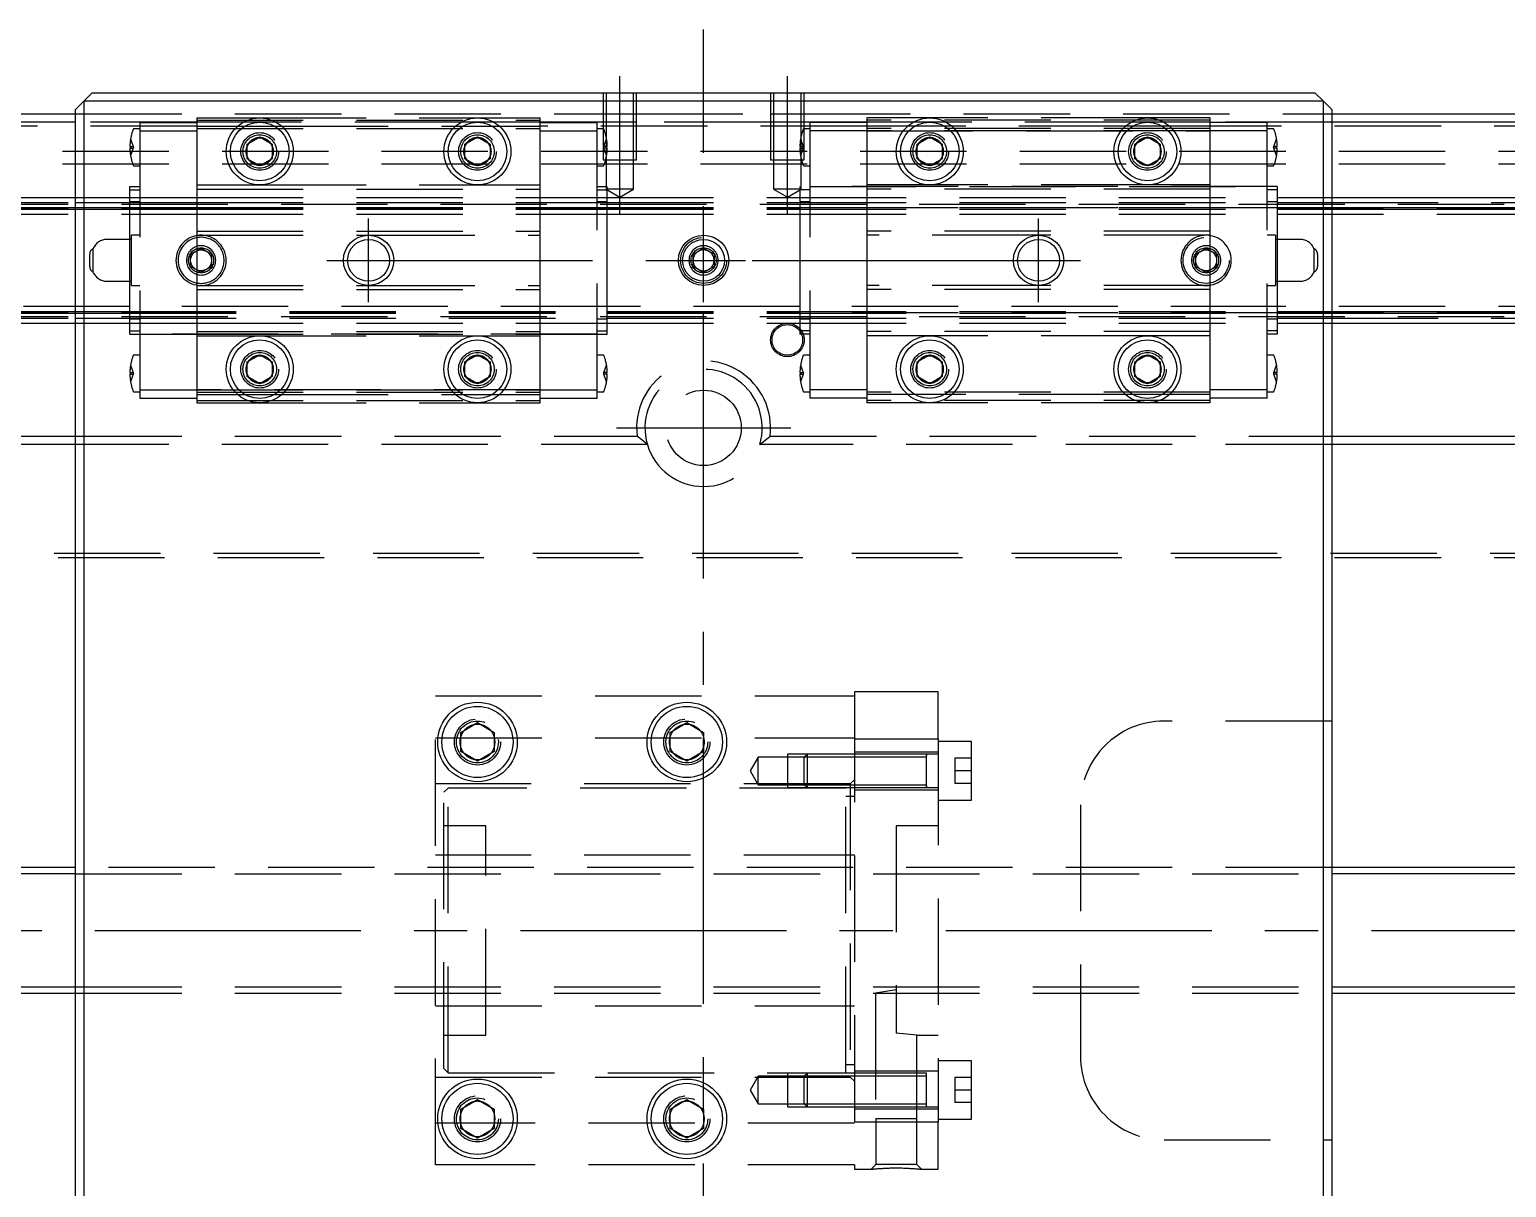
# Model space of a CAD drawing. Extents: x -16 to 810, y -339 to 108.
# Drawn here: x 179.5 to 355.9, y -30.7 to 107.6 of the extents above; entities that cross this region are included whole.
import ezdxf

# ---------------------------------------------------------------- set-up
doc = ezdxf.new("R2010")
doc.units = 0
doc.linetypes.add('CENTER', pattern=[50.8, 31.75, -6.35, 6.35, -6.35])
doc.linetypes.add('DASHED', pattern=[19.05, 12.7, -6.35])
doc.layers.get('0').update_dxf_attribs({"linetype": 'CONTINUOUS'})
doc.layers.add('CENTER', color=1, linetype='CENTER')

msp = doc.modelspace()

# ---------------------------------------------------------------- linework, layer by layer
at = {"color": 7, "linetype": 'CONTINUOUS'}
for p, q in [((186, 99), (185, 98)), ((187, 100), (186, 99)), ((334, 99), (186, 99)), ((186, 99), (186, -99)), ((187, 100), (333, 100)), ((334, 99), (333, 100)), ((335, 98), (334, 99)), ((334, -99), (334, 99)), ((2, 97.5), (185, 97.5)), ((185, -98), (185, 98)), ((335, 98), (335, -98)), ((335, 97.5), (518, 97.5)), ((185, 96.5), (1, 96.5)), ((519, 96.5), (335, 96.5)), ((205.5, 93.87), (207, 94.73)), ((205.5, 92.13), (205.5, 93.87)), ((207, 94.73), (208.5, 93.87)), ((208.5, 93.87), (208.5, 92.13)), ((231.5, 93.87), (233, 94.73)), ((231.5, 92.13), (231.5, 93.87)), ((233, 94.73), (234.5, 93.87)), ((234.5, 93.87), (234.5, 92.13)), ((285.5, 93.87), (287, 94.73)), ((285.5, 92.13), (285.5, 93.87)), ((287, 94.73), (288.5, 93.87)), ((288.5, 93.87), (288.5, 92.13)), ((311.5, 93.87), (313, 94.73)), ((311.5, 92.13), (311.5, 93.87)), ((313, 94.73), (314.5, 93.87)), ((314.5, 93.87), (314.5, 92.13)), ((207, 91.27), (205.5, 92.13)), ((208.5, 92.13), (207, 91.27)), ((233, 91.27), (231.5, 92.13)), ((234.5, 92.13), (233, 91.27)), ((287, 91.27), (285.5, 92.13)), ((288.5, 92.13), (287, 91.27)), ((313, 91.27), (311.5, 92.13)), ((314.5, 92.13), (313, 91.27)), ((0, 87.5), (185, 87.5)), ((335, 87.5), (520, 87.5)), ((0, 86.32), (185, 86.32)), ((0, 86.1), (185, 86.1)), ((335, 86.32), (520, 86.32)), ((335, 86.1), (520, 86.1)), ((0, 73.9), (185, 73.9)), ((0, 73.68), (185, 73.68)), ((0, 72.5), (185, 72.5)), ((335, 73.9), (520, 73.9)), ((335, 73.68), (520, 73.68)), ((335, 72.5), (520, 72.5)), ((205.5, 67.87), (207, 68.73)), ((205.5, 66.13), (205.5, 67.87)), ((207, 68.73), (208.5, 67.87)), ((208.5, 67.87), (208.5, 66.13)), ((231.5, 67.87), (233, 68.73)), ((231.5, 66.13), (231.5, 67.87)), ((233, 68.73), (234.5, 67.87)), ((234.5, 67.87), (234.5, 66.13)), ((285.5, 67.87), (287, 68.73)), ((285.5, 66.13), (285.5, 67.87)), ((287, 68.73), (288.5, 67.87)), ((288.5, 67.87), (288.5, 66.13)), ((311.5, 67.87), (313, 68.73)), ((311.5, 66.13), (311.5, 67.87)), ((313, 68.73), (314.5, 67.87)), ((314.5, 67.87), (314.5, 66.13)), ((207, 65.27), (205.5, 66.13)), ((208.5, 66.13), (207, 65.27)), ((233, 65.27), (231.5, 66.13)), ((234.5, 66.13), (233, 65.27)), ((287, 65.27), (285.5, 66.13)), ((288.5, 66.13), (287, 65.27)), ((313, 65.27), (311.5, 66.13)), ((314.5, 66.13), (313, 65.27)), ((147.94, 59), (185, 59)), ((335, 59), (372.06, 59)), ((185, 58), (146.71, 58)), ((373.29, 58), (335, 58)), ((231, 23.65), (233, 24.81)), ((233, 24.81), (235, 23.65)), ((256, 23.65), (258, 24.81)), ((258, 24.81), (260, 23.65)), ((231, 21.35), (231, 23.65)), ((235, 23.65), (235, 21.35)), ((256, 21.35), (256, 23.65)), ((260, 23.65), (260, 21.35)), ((233, 20.19), (231, 21.35)), ((235, 21.35), (233, 20.19)), ((258, 20.19), (256, 21.35)), ((260, 21.35), (258, 20.19)), ((185, 7.5), (40.5, 7.5)), ((470, 7.5), (335, 7.5)), ((40.5, -7.5), (185, -7.5)), ((335, -7.5), (470, -7.5)), ((231, -21.35), (233, -20.19)), ((233, -20.19), (235, -21.35)), ((256, -21.35), (258, -20.19)), ((258, -20.19), (260, -21.35)), ((231, -23.65), (231, -21.35)), ((235, -21.35), (235, -23.65)), ((256, -23.65), (256, -21.35)), ((260, -21.35), (260, -23.65)), ((233, -24.81), (231, -23.65)), ((235, -23.65), (233, -24.81)), ((258, -24.81), (256, -23.65)), ((260, -23.65), (258, -24.81))]:
    msp.add_line(p, q, dxfattribs=at)
at = {"color": 3, "linetype": 'DASHED'}
for p, q in [((248, 100), (248, 92)), ((248.35, 100), (248.35, 92)), ((251.65, 92), (251.65, 100)), ((252, 92), (252, 100)), ((268, 100), (268, 92)), ((268.35, 100), (268.35, 92)), ((271.65, 92), (271.65, 100)), ((272, 92), (272, 100)), ((185, 97.5), (248, 97.5)), ((199.5, 97), (207, 97)), ((199.5, 97), (199.5, 96)), ((207, 97), (233, 97)), ((233, 97), (240.5, 97)), ((240.5, 96), (240.5, 97)), ((248, 97.5), (252, 97.5)), ((252, 97.5), (268, 97.5)), ((268, 97.5), (272, 97.5)), ((272, 97.5), (335, 97.5)), ((279.5, 97), (279.5, 96)), ((287, 97), (279.5, 97)), ((313, 97), (287, 97)), ((320.5, 97), (313, 97)), ((320.5, 96), (320.5, 97)), ((199.5, 96), (0.5, 96)), ((199.5, 96.5), (185, 96.5)), ((192.7, 95.7), (191.99, 95.7)), ((192.7, 96.45), (192.7, 95.45)), ((192.7, 96.45), (199.5, 96.45)), ((192.7, 95.45), (192.7, 64.55)), ((192.7, 95.45), (199.5, 95.45)), ((199.5, 96.75), (240.5, 96.75)), ((205.06, 96.5), (199.5, 96.5)), ((199.5, 96), (199.5, 89)), ((199.5, 96), (204.35, 96)), ((199.5, 95.75), (240.5, 95.75)), ((204.35, 96), (205.2, 96)), ((207, 96.5), (205.06, 96.5)), ((205.2, 96), (208.8, 96)), ((208.94, 96.5), (207, 96.5)), ((208.8, 96), (209.65, 96)), ((231.06, 96.5), (208.94, 96.5)), ((209.65, 96), (230.35, 96)), ((230.35, 96), (231.2, 96)), ((233, 96.5), (231.06, 96.5)), ((231.2, 96), (234.8, 96)), ((234.94, 96.5), (233, 96.5)), ((234.8, 96), (235.65, 96)), ((240.5, 96.5), (234.94, 96.5)), ((235.65, 96), (240.5, 96)), ((248, 96.5), (240.5, 96.5)), ((240.5, 96.45), (247.3, 96.45)), ((240.5, 89), (240.5, 96)), ((279.5, 96), (240.5, 96)), ((240.5, 95.45), (247.3, 95.45)), ((247.3, 95.45), (247.3, 96.45)), ((248, 95.7), (247.3, 95.7)), ((247.3, 64.55), (247.3, 95.45)), ((252, 96.5), (248, 96.5)), ((248.01, 95.7), (248, 95.7)), ((268, 96.5), (252, 96.5)), ((272, 96.5), (268, 96.5)), ((272, 95.7), (271.99, 95.7)), ((279.5, 96.5), (272, 96.5)), ((272.7, 95.7), (272, 95.7)), ((272.7, 96.45), (272.7, 95.45)), ((279.5, 96.45), (272.7, 96.45)), ((272.7, 95.45), (272.7, 64.55)), ((279.5, 95.45), (272.7, 95.45)), ((320.5, 96.75), (279.5, 96.75)), ((285.06, 96.5), (279.5, 96.5)), ((279.5, 96), (279.5, 89)), ((284.35, 96), (279.5, 96)), ((320.5, 95.75), (279.5, 95.75)), ((320.5, 95.45), (279.5, 95.45)), ((279.5, 95.45), (320.5, 95.45)), ((285.2, 96), (284.35, 96)), ((287, 96.5), (285.06, 96.5)), ((288.8, 96), (285.2, 96)), ((288.94, 96.5), (287, 96.5)), ((289.65, 96), (288.8, 96)), ((311.06, 96.5), (288.94, 96.5)), ((310.35, 96), (289.65, 96)), ((311.2, 96), (310.35, 96)), ((313, 96.5), (311.06, 96.5)), ((314.8, 96), (311.2, 96)), ((314.94, 96.5), (313, 96.5)), ((315.65, 96), (314.8, 96)), ((320.5, 96.5), (314.94, 96.5)), ((320.5, 96), (315.65, 96)), ((335, 96.5), (320.5, 96.5)), ((327.3, 96.45), (320.5, 96.45)), ((320.5, 89), (320.5, 96)), ((519.5, 96), (320.5, 96)), ((327.3, 95.45), (320.5, 95.45)), ((327.3, 95.45), (327.3, 96.45)), ((328.01, 95.7), (327.3, 95.7)), ((327.3, 64.55), (327.3, 95.45)), ((191.5, 93.6), (191.58, 93.6)), ((191.58, 94.5), (191.9, 93.6)), ((191.58, 93.6), (191.9, 93.6)), ((191.58, 93.6), (191.58, 93.4)), ((191.9, 93.6), (191.94, 93.5)), ((191.9, 93.4), (191.94, 93.5)), ((248.1, 93.6), (248.06, 93.5)), ((248.1, 93.4), (248.06, 93.5)), ((248.1, 93.6), (248.42, 94.5)), ((248.42, 93.6), (248.1, 93.6)), ((248.42, 93.4), (248.42, 93.6)), ((248.42, 93.6), (248.5, 93.6)), ((271.5, 93.6), (271.58, 93.6)), ((271.58, 94.5), (271.9, 93.6)), ((271.58, 93.6), (271.9, 93.6)), ((271.58, 93.6), (271.58, 93.4)), ((271.9, 93.6), (271.94, 93.5)), ((271.9, 93.4), (271.94, 93.5)), ((328.1, 93.6), (328.06, 93.5)), ((328.1, 93.4), (328.06, 93.5)), ((328.1, 93.6), (328.42, 94.5)), ((328.42, 93.6), (328.1, 93.6)), ((328.42, 93.4), (328.42, 93.6)), ((328.42, 93.6), (328.5, 93.6)), ((520, 93), (0, 93)), ((191.58, 93.4), (191.5, 93.4)), ((191.9, 93.4), (191.58, 92.5)), ((191.58, 93.4), (191.9, 93.4)), ((205, 93), (205.03, 93.35)), ((231, 93), (231.02, 93.3)), ((248, 92), (252, 92)), ((248.42, 92.5), (248.1, 93.4)), ((248.42, 93.4), (248.1, 93.4)), ((248.35, 92), (248.35, 88.5)), ((248.5, 93.4), (248.42, 93.4)), ((251.65, 88.5), (251.65, 92)), ((268, 92), (272, 92)), ((268.35, 92), (268.35, 88.5)), ((271.58, 93.4), (271.5, 93.4)), ((271.9, 93.4), (271.58, 92.5)), ((271.58, 93.4), (271.9, 93.4)), ((271.65, 88.5), (271.65, 92)), ((285, 93), (285.02, 93.3)), ((311, 93), (311.02, 93.3)), ((328.42, 92.5), (328.1, 93.4)), ((328.42, 93.4), (328.1, 93.4)), ((328.5, 93.4), (328.42, 93.4)), ((520, 91.5), (0, 91.5)), ((191.99, 91.3), (192.7, 91.3)), ((247.3, 91.3), (248.01, 91.3)), ((271.99, 91.3), (272.7, 91.3)), ((327.3, 91.3), (328.01, 91.3)), ((191.5, 88.43), (191.5, 88.82)), ((191.5, 88.82), (192.7, 88.82)), ((191.5, 86.03), (191.5, 88.43)), ((191.5, 88.43), (192.7, 88.43)), ((199.5, 89), (207, 89)), ((199.5, 89), (199.5, 88.5)), ((199.5, 88.5), (199.5, 83.5)), ((199.5, 88.5), (240.5, 88.5)), ((207, 89), (233, 89)), ((233, 89), (240.5, 89)), ((240.5, 88.5), (240.5, 89)), ((240.5, 83.5), (240.5, 88.5)), ((247.3, 88.82), (248.5, 88.82)), ((247.3, 88.43), (248.5, 88.43)), ((248.35, 88.5), (250, 87.55)), ((251.65, 88.5), (248.35, 88.5)), ((248.5, 88.43), (248.5, 88.82)), ((248.5, 86.03), (248.5, 88.43)), ((250, 87.55), (251.65, 88.5)), ((268.35, 88.5), (270, 87.55)), ((271.65, 88.5), (268.35, 88.5)), ((270, 87.55), (271.65, 88.5)), ((328.5, 88.82), (271.5, 88.82)), ((271.5, 88.82), (271.5, 88.43)), ((272.7, 88.43), (271.5, 88.43)), ((271.5, 88.43), (271.5, 86.03)), ((272.7, 88.82), (327.3, 88.82)), ((279.5, 89), (279.5, 88.5)), ((287, 89), (279.5, 89)), ((279.5, 88.5), (279.5, 83.5)), ((320.5, 88.5), (279.5, 88.5)), ((313, 89), (287, 89)), ((320.5, 89), (313, 89)), ((320.5, 88.5), (320.5, 89)), ((320.5, 83.5), (320.5, 88.5)), ((328.5, 88.43), (327.3, 88.43)), ((328.5, 88.82), (328.5, 88.43)), ((328.5, 88.43), (328.5, 86.03)), ((0, 86.91), (185, 86.91)), ((0, 86.7), (520, 86.7)), ((185, 87.5), (191.5, 87.5)), ((185, 86.91), (191.5, 86.91)), ((191.5, 87.5), (199.5, 87.5)), ((191.5, 87.01), (192.7, 87.01)), ((191.5, 86.91), (199.5, 86.91)), ((199.5, 87.5), (240.5, 87.5)), ((199.5, 86.91), (240.5, 86.91)), ((240.5, 87.5), (248.5, 87.5)), ((240.5, 86.91), (248.5, 86.91)), ((247.3, 87.01), (248.5, 87.01)), ((248.5, 87.5), (271.5, 87.5)), ((248.5, 86.91), (271.5, 86.91)), ((271.5, 87.5), (328.5, 87.5)), ((271.5, 87.01), (272.7, 87.01)), ((271.5, 86.91), (328.5, 86.91)), ((327.3, 87.01), (328.5, 87.01)), ((328.5, 87.5), (335, 87.5)), ((328.5, 86.91), (335, 86.91)), ((335, 86.91), (520, 86.91)), ((0, 86.26), (191.5, 86.26)), ((0, 85.5), (191.5, 85.5)), ((185, 86.32), (191.5, 86.32)), ((185, 86.1), (191.5, 86.1)), ((191.5, 86.32), (199.5, 86.32)), ((191.5, 86.26), (199.5, 86.26)), ((191.5, 86.1), (199.5, 86.1)), ((191.5, 73.97), (191.5, 86.03)), ((191.5, 85.5), (199.5, 85.5)), ((199.5, 86.32), (240.5, 86.32)), ((199.5, 86.26), (240.5, 86.26)), ((199.5, 86.1), (240.5, 86.1)), ((199.5, 85.5), (240.5, 85.5)), ((240.5, 86.32), (248.5, 86.32)), ((240.5, 86.26), (248.5, 86.26)), ((240.5, 86.1), (248.5, 86.1)), ((240.5, 85.5), (248.5, 85.5)), ((248.5, 86.32), (271.5, 86.32)), ((248.5, 86.26), (271.5, 86.26)), ((248.5, 86.1), (271.5, 86.1)), ((248.5, 73.97), (248.5, 86.03)), ((248.5, 85.5), (271.5, 85.5)), ((271.5, 86.32), (328.5, 86.32)), ((328.5, 86.26), (271.5, 86.26)), ((271.5, 86.1), (328.5, 86.1)), ((271.5, 86.03), (271.5, 73.97)), ((271.5, 85.5), (328.5, 85.5)), ((328.5, 86.32), (335, 86.32)), ((328.5, 86.26), (520, 86.26)), ((328.5, 86.1), (335, 86.1)), ((328.5, 86.03), (328.5, 73.97)), ((328.5, 85.5), (520, 85.5)), ((192.7, 83), (191.7, 83)), ((191.7, 80), (191.7, 83)), ((199.5, 83.5), (240.5, 83.5)), ((199.5, 83.5), (199.5, 83)), ((199.5, 83), (199.5, 77)), ((199.5, 83), (220, 83)), ((220, 83), (240.5, 83)), ((240.5, 83), (240.5, 83.5)), ((240.5, 77), (240.5, 83)), ((279.5, 83.5), (279.5, 83)), ((320.5, 83.5), (279.5, 83.5)), ((279.5, 83), (279.5, 77)), ((300, 83), (279.5, 83)), ((320.5, 83), (300, 83)), ((320.5, 83), (320.5, 83.5)), ((320.5, 77), (320.5, 83)), ((328.3, 83), (327.3, 83)), ((328.3, 83), (328.3, 77)), ((187.12, 80), (187.12, 81.39)), ((191.7, 82.5), (188.75, 82.5)), ((198.75, 80.72), (200, 81.44)), ((200, 81.44), (201.25, 80.72)), ((258.75, 80.72), (260, 81.44)), ((260, 81.44), (261.25, 80.72)), ((318.75, 80.72), (320, 81.44)), ((320, 81.44), (321.25, 80.72)), ((331.25, 82.5), (328.3, 82.5)), ((332.88, 81.39), (332.88, 80)), ((186.7, 80), (186.7, 80.75)), ((186.7, 79.25), (186.7, 80)), ((187.12, 78.61), (187.12, 80)), ((191.7, 77), (191.7, 80)), ((198.5, 80), (198.52, 80.25)), ((198.75, 79.28), (198.75, 80.72)), ((201.25, 80.72), (201.25, 79.28)), ((258.5, 80), (258.52, 80.22)), ((258.75, 79.28), (258.75, 80.72)), ((261.25, 80.72), (261.25, 79.28)), ((318.5, 80), (318.52, 80.22)), ((318.75, 79.28), (318.75, 80.72)), ((321.25, 80.72), (321.25, 79.28)), ((332.88, 80), (332.88, 78.61)), ((333.3, 80.75), (333.3, 80)), ((333.3, 80), (333.3, 79.25)), ((200, 78.56), (198.75, 79.28)), ((201.25, 79.28), (200, 78.56)), ((260, 78.56), (258.75, 79.28)), ((261.25, 79.28), (260, 78.56)), ((320, 78.56), (318.75, 79.28)), ((321.25, 79.28), (320, 78.56)), ((188.75, 77.5), (191.7, 77.5)), ((191.7, 77), (192.7, 77)), ((199.5, 77), (199.5, 76.5)), ((199.5, 77), (220, 77)), ((199.5, 76.5), (199.5, 71.5)), ((199.5, 76.5), (240.5, 76.5)), ((220, 77), (240.5, 77)), ((240.5, 76.5), (240.5, 77)), ((240.5, 71.5), (240.5, 76.5)), ((279.5, 77), (279.5, 76.5)), ((300, 77), (279.5, 77)), ((279.5, 76.5), (279.5, 71.5)), ((320.5, 76.5), (279.5, 76.5)), ((320.5, 77), (300, 77)), ((320.5, 76.5), (320.5, 77)), ((320.5, 71.5), (320.5, 76.5)), ((327.3, 77), (328.3, 77)), ((328.3, 77.5), (331.25, 77.5)), ((191.5, 74.5), (0, 74.5)), ((248.5, 74.5), (191.5, 74.5)), ((271.5, 74.5), (248.5, 74.5)), ((328.5, 74.5), (271.5, 74.5)), ((520, 74.5), (328.5, 74.5)), ((0, 73.74), (191.5, 73.74)), ((0, 73.3), (520, 73.3)), ((0, 73.09), (185, 73.09)), ((185, 73.9), (191.5, 73.9)), ((185, 73.68), (191.5, 73.68)), ((185, 73.09), (191.5, 73.09)), ((185, 72.5), (191.5, 72.5)), ((191.5, 71.57), (191.5, 73.97)), ((191.5, 73.9), (248.5, 73.9)), ((191.5, 73.74), (248.5, 73.74)), ((191.5, 73.68), (248.5, 73.68)), ((191.5, 73.09), (248.5, 73.09)), ((192.7, 72.99), (191.5, 72.99)), ((191.5, 72.5), (199.5, 72.5)), ((199.5, 72.5), (240.5, 72.5)), ((240.5, 72.5), (248.5, 72.5)), ((248.5, 72.99), (247.3, 72.99)), ((248.5, 71.57), (248.5, 73.97)), ((248.5, 73.9), (271.5, 73.9)), ((248.5, 73.74), (271.5, 73.74)), ((248.5, 73.68), (271.5, 73.68)), ((248.5, 73.09), (271.5, 73.09)), ((248.5, 72.5), (271.5, 72.5)), ((271.5, 73.97), (271.5, 71.57)), ((271.5, 73.9), (328.5, 73.9)), ((328.5, 73.74), (271.5, 73.74)), ((271.5, 73.68), (328.5, 73.68)), ((271.5, 73.09), (328.5, 73.09)), ((272.7, 72.99), (271.5, 72.99)), ((271.5, 72.5), (328.5, 72.5)), ((328.5, 72.99), (327.3, 72.99)), ((328.5, 73.97), (328.5, 71.57)), ((328.5, 73.9), (335, 73.9)), ((328.5, 73.74), (520, 73.74)), ((328.5, 73.68), (335, 73.68)), ((328.5, 73.09), (335, 73.09)), ((328.5, 72.5), (335, 72.5)), ((335, 73.09), (520, 73.09)), ((191.5, 71.18), (191.5, 71.57)), ((191.5, 71.57), (192.7, 71.57)), ((191.5, 71.18), (199.5, 71.18)), ((247.3, 71.18), (192.7, 71.18)), ((199.5, 71.5), (240.5, 71.5)), ((199.5, 71.5), (199.5, 71)), ((199.5, 71.18), (240.5, 71.18)), ((199.5, 71), (207, 71)), ((199.5, 71), (199.5, 64)), ((207, 71), (233, 71)), ((233, 71), (240.5, 71)), ((240.5, 71), (240.5, 71.5)), ((240.5, 71.18), (248.5, 71.18)), ((240.5, 64), (240.5, 71)), ((247.3, 71.57), (248.5, 71.57)), ((248.5, 71.18), (248.5, 71.57)), ((271.5, 71.57), (271.5, 71.18)), ((272.7, 71.57), (271.5, 71.57)), ((272.7, 71.18), (271.5, 71.18)), ((279.5, 71.5), (279.5, 71)), ((320.5, 71.5), (279.5, 71.5)), ((279.5, 71), (279.5, 64)), ((287, 71), (279.5, 71)), ((313, 71), (287, 71)), ((320.5, 71), (313, 71)), ((320.5, 71), (320.5, 71.5)), ((320.5, 64), (320.5, 71)), ((328.5, 71.57), (327.3, 71.57)), ((328.5, 71.18), (327.3, 71.18)), ((328.5, 71.57), (328.5, 71.18)), ((191.58, 67.5), (191.9, 66.6)), ((192.7, 68.7), (191.99, 68.7)), ((205, 67), (205.03, 67.35)), ((231, 67), (231.02, 67.3)), ((248.01, 68.7), (247.3, 68.7)), ((248.1, 66.6), (248.42, 67.5)), ((271.58, 67.5), (271.9, 66.6)), ((272.7, 68.7), (271.99, 68.7)), ((285, 67), (285.02, 67.3)), ((311, 67), (311.02, 67.3)), ((328.01, 68.7), (327.3, 68.7)), ((328.1, 66.6), (328.42, 67.5)), ((191.5, 66.6), (191.58, 66.6)), ((191.58, 66.4), (191.5, 66.4)), ((191.58, 66.6), (191.9, 66.6)), ((191.58, 66.6), (191.58, 66.4)), ((191.9, 66.4), (191.58, 65.5)), ((191.58, 66.4), (191.9, 66.4)), ((191.9, 66.6), (191.94, 66.5)), ((191.9, 66.4), (191.94, 66.5)), ((248.1, 66.6), (248.06, 66.5)), ((248.1, 66.4), (248.06, 66.5)), ((248.42, 66.6), (248.1, 66.6)), ((248.42, 65.5), (248.1, 66.4)), ((248.42, 66.4), (248.1, 66.4)), ((248.42, 66.4), (248.42, 66.6)), ((248.42, 66.6), (248.5, 66.6)), ((248.5, 66.4), (248.42, 66.4)), ((271.5, 66.6), (271.58, 66.6)), ((271.58, 66.4), (271.5, 66.4)), ((271.58, 66.6), (271.9, 66.6)), ((271.58, 66.6), (271.58, 66.4)), ((271.9, 66.4), (271.58, 65.5)), ((271.58, 66.4), (271.9, 66.4)), ((271.9, 66.6), (271.94, 66.5)), ((271.9, 66.4), (271.94, 66.5)), ((328.1, 66.6), (328.06, 66.5)), ((328.1, 66.4), (328.06, 66.5)), ((328.42, 66.6), (328.1, 66.6)), ((328.42, 65.5), (328.1, 66.4)), ((328.42, 66.4), (328.1, 66.4)), ((328.42, 66.4), (328.42, 66.6)), ((328.42, 66.6), (328.5, 66.6)), ((328.5, 66.4), (328.42, 66.4)), ((191.99, 64.3), (192.7, 64.3)), ((192.7, 64.55), (199.5, 64.55)), ((192.7, 64.55), (192.7, 63.55)), ((192.7, 63.55), (199.5, 63.55)), ((199.5, 64.55), (240.5, 64.55)), ((240.5, 64.55), (199.5, 64.55)), ((199.5, 64.25), (240.5, 64.25)), ((199.5, 64), (204.35, 64)), ((199.5, 64), (199.5, 63)), ((204.35, 64), (205.2, 64)), ((205.2, 64), (208.8, 64)), ((208.8, 64), (209.65, 64)), ((209.65, 64), (230.35, 64)), ((230.35, 64), (231.2, 64)), ((231.2, 64), (234.8, 64)), ((234.8, 64), (235.65, 64)), ((235.65, 64), (240.5, 64)), ((240.5, 64.55), (247.3, 64.55)), ((240.5, 63), (240.5, 64)), ((240.5, 63.55), (247.3, 63.55)), ((247.3, 63.55), (247.3, 64.55)), ((247.3, 64.3), (248.01, 64.3)), ((271.99, 64.3), (272.7, 64.3)), ((272.7, 64.55), (272.7, 63.55)), ((279.5, 64.55), (272.7, 64.55)), ((279.5, 63.55), (272.7, 63.55)), ((320.5, 64.25), (279.5, 64.25)), ((279.5, 64), (279.5, 63)), ((284.35, 64), (279.5, 64)), ((285.2, 64), (284.35, 64)), ((288.8, 64), (285.2, 64)), ((289.65, 64), (288.8, 64)), ((310.35, 64), (289.65, 64)), ((311.2, 64), (310.35, 64)), ((314.8, 64), (311.2, 64)), ((315.65, 64), (314.8, 64)), ((320.5, 64), (315.65, 64)), ((327.3, 64.55), (320.5, 64.55)), ((320.5, 63), (320.5, 64)), ((327.3, 63.55), (320.5, 63.55)), ((327.3, 63.55), (327.3, 64.55)), ((327.3, 64.3), (328.01, 64.3)), ((199.5, 63.25), (240.5, 63.25)), ((199.5, 63), (207, 63)), ((207, 63), (233, 63)), ((233, 63), (240.5, 63)), ((320.5, 63.25), (279.5, 63.25)), ((287, 63), (279.5, 63)), ((313, 63), (287, 63)), ((320.5, 63), (313, 63)), ((185, 59), (252.06, 59)), ((253.29, 58), (252.06, 59)), ((266.71, 58), (267.94, 59)), ((267.94, 59), (335, 59)), ((253.29, 58), (185, 58)), ((335, 58), (266.71, 58)), ((519.5, 44.5), (0.5, 44.5)), ((519, 45), (1, 45)), ((288, 28.5), (278, 28.5)), ((278, 28.5), (278, 28)), ((288, 22.87), (288, 28.5)), ((228, 28), (278, 28)), ((228, -28), (228, 28)), ((278, 28), (278, -28)), ((335, 25), (315, 25)), ((228, 23), (278, 23)), ((235.48, 22.79), (235.5, 22.5)), ((255.5, 22.5), (255.53, 22.91)), ((278, 22.87), (288, 22.87)), ((288, 21.3), (278, 21.3)), ((288, 22.87), (288, -22.87)), ((292, 22.55), (288, 22.55)), ((292, 15.55), (292, 22.55)), ((266.5, 20.7), (265.55, 19.05)), ((266.5, 17.4), (266.5, 20.7)), ((270, 20.7), (266.5, 20.7)), ((270, 21.05), (270, 17.05)), ((272.35, 21.05), (270, 21.05)), ((272, 20.7), (270, 20.7)), ((272.35, 21.05), (272, 20.7)), ((272, 17.4), (272, 20.7)), ((278, 20.7), (272, 20.7)), ((278, 20.7), (272, 20.7)), ((272.35, 21.05), (272.35, 17.05)), ((278, 21.05), (272.35, 21.05)), ((278, 21.05), (272.35, 21.05)), ((286.6, 21.05), (278, 21.05)), ((286.6, 20.7), (278, 20.7)), ((286.6, 17.05), (286.6, 21.05)), ((286.6, 17.05), (286.6, 21.05)), ((286.6, 20.84), (286.6, 21.05)), ((286.6, 21.05), (286.6, 20.84)), ((288, 21.05), (286.6, 21.05)), ((286.6, 17.27), (286.6, 20.84)), ((290, 20.55), (290, 19.05)), ((292, 20.55), (290, 20.55)), ((265.55, 19.05), (266.5, 17.4)), ((278, 18), (277.5, 17.5)), ((292, 19.05), (290, 19.05)), ((290, 19.05), (290, 17.55)), ((277.5, 17.5), (228, 17.5)), ((229.5, 17), (229, 16.5)), ((229, -16.5), (229, 16.5)), ((277, 17), (229.5, 17)), ((229.5, -17), (229.5, 17)), ((266.5, 17.4), (270, 17.4)), ((270, 17.4), (272, 17.4)), ((270, 17.05), (272.35, 17.05)), ((272, 17.4), (278, 17.4)), ((272, 17.4), (272.35, 17.05)), ((272, 17.4), (278, 17.4)), ((272.35, 17.05), (278, 17.05)), ((272.35, 17.05), (278, 17.05)), ((277, -17), (277, 17)), ((278, 16), (277, 16)), ((277.5, 17.5), (277.5, -17.5)), ((278, 17.4), (286.6, 17.4)), ((278, 17.05), (286.6, 17.05)), ((278, 16.8), (288, 16.8)), ((286.6, 17.05), (286.6, 17.27)), ((286.6, 17.27), (286.6, 17.05)), ((286.6, 17.05), (286.6, 17.05)), ((286.6, 17.05), (288, 17.05)), ((292, 17.55), (290, 17.55)), ((288, 15.55), (292, 15.55)), ((305, 15), (305, -15)), ((234, 12.5), (229, 12.5)), ((234, -12.5), (234, 12.5)), ((288, 12.5), (283, 12.5)), ((283, 12.5), (283, -12.26)), ((277.5, 9), (228, 9)), ((278, 9), (277.5, 9)), ((335, 7.5), (185, 7.5)), ((185, 6.75), (335, 6.75)), ((185, -6.75), (335, -6.75)), ((185, -7.5), (335, -7.5)), ((283, -7.09), (280.54, -7.5)), ((280.54, -7.5), (280.54, -22.5)), ((280.54, -7.5), (280.55, -7.5)), ((228, -9), (277.5, -9)), ((277.5, -9), (278, -9)), ((285.46, -12.5), (283, -12.26)), ((229, -12.5), (234, -12.5)), ((285.46, -22.5), (285.46, -12.5)), ((285.46, -12.5), (288, -12.5)), ((292, -15.55), (288, -15.55)), ((292, -22.55), (292, -15.55)), ((228, -17.5), (277.5, -17.5)), ((229, -16.5), (229.5, -17)), ((229.5, -17), (277, -17)), ((266.5, -17.4), (265.55, -19.05)), ((266.5, -20.7), (266.5, -17.4)), ((270, -17.4), (266.5, -17.4)), ((270, -17.05), (270, -21.05)), ((272.35, -17.05), (270, -17.05)), ((272, -17.4), (270, -17.4)), ((272.35, -17.05), (272, -17.4)), ((272, -20.7), (272, -17.4)), ((278, -17.4), (272, -17.4)), ((278, -17.4), (272, -17.4)), ((272.35, -17.05), (272.35, -21.05)), ((278, -17.05), (272.35, -17.05)), ((277, -16), (278, -16)), ((277.5, -17.5), (278, -18)), ((288, -16.8), (278, -16.8)), ((286.6, -17.05), (278, -17.05)), ((286.6, -17.4), (278, -17.4)), ((286.6, -21.05), (286.6, -17.05)), ((286.6, -21.05), (286.6, -17.05)), ((286.6, -20.84), (286.6, -17.27)), ((286.6, -20.7), (286.6, -17.4)), ((290, -17.55), (290, -19.05)), ((292, -17.55), (290, -17.55)), ((265.55, -19.05), (266.5, -20.7)), ((292, -19.05), (290, -19.05)), ((290, -19.05), (290, -20.55)), ((266.5, -20.7), (270, -20.7)), ((270, -20.7), (272, -20.7)), ((270, -21.05), (272.35, -21.05)), ((272, -20.7), (278, -20.7)), ((272, -20.7), (272.35, -21.05)), ((272, -20.7), (278, -20.7)), ((272.35, -21.05), (278, -21.05)), ((272.35, -21.05), (278, -21.05)), ((278, -20.7), (286.6, -20.7)), ((278, -21.05), (286.6, -21.05)), ((286.6, -21.05), (286.6, -20.7)), ((286.6, -21.05), (288, -21.05)), ((292, -20.55), (290, -20.55)), ((230.5, -22.5), (230.53, -22.09)), ((255.5, -22.5), (255.53, -22.09)), ((278, -21.3), (288, -21.3)), ((288, -22.87), (278, -22.87)), ((285.46, -22.5), (280.54, -22.5)), ((280.55, -22.5), (280.55, -27.95)), ((285.45, -27.95), (285.45, -22.5)), ((288, -22.55), (292, -22.55)), ((288, -28.5), (288, -22.87)), ((278, -23), (228, -23)), ((315, -25), (335, -25)), ((278, -28), (228, -28)), ((278, -28), (278, -28.5)), ((280.55, -27.95), (280, -28.5)), ((285.45, -27.95), (280.55, -27.95)), ((286, -28.5), (285.45, -27.95)), ((278, -28.5), (280, -28.5)), ((280, -28.5), (280.01, -28.5)), ((280, -28.5), (280, -28.5)), ((280.01, -28.5), (280.02, -28.5)), ((280.02, -28.5), (280.04, -28.5)), ((280.04, -28.5), (280.06, -28.49)), ((280.06, -28.49), (280.08, -28.49)), ((280.08, -28.49), (280.11, -28.49)), ((280.11, -28.49), (280.15, -28.49)), ((280.15, -28.49), (280.19, -28.48)), ((280.19, -28.48), (280.24, -28.48)), ((280.24, -28.48), (280.3, -28.47)), ((280.3, -28.47), (280.37, -28.47)), ((280.37, -28.47), (280.44, -28.46)), ((280.44, -28.46), (280.52, -28.45)), ((280.52, -28.45), (280.61, -28.45)), ((280.61, -28.45), (280.7, -28.44)), ((280.7, -28.44), (280.8, -28.43)), ((280.8, -28.43), (280.9, -28.43)), ((280.9, -28.43), (281.01, -28.42)), ((281.01, -28.42), (281.12, -28.41)), ((281.12, -28.41), (281.24, -28.41)), ((281.24, -28.41), (281.36, -28.4)), ((281.36, -28.4), (281.48, -28.39)), ((281.48, -28.39), (281.61, -28.39)), ((281.61, -28.39), (281.74, -28.38)), ((281.74, -28.38), (281.87, -28.38)), ((281.87, -28.38), (282.01, -28.37)), ((282.01, -28.37), (282.15, -28.37)), ((282.15, -28.37), (282.29, -28.36)), ((282.29, -28.36), (282.43, -28.36)), ((282.43, -28.36), (282.57, -28.36)), ((282.57, -28.36), (282.71, -28.36)), ((282.71, -28.36), (282.85, -28.36)), ((282.85, -28.36), (283, -28.36)), ((283, -28.36), (283.15, -28.36)), ((283.15, -28.36), (283.29, -28.36)), ((283.29, -28.36), (283.43, -28.36)), ((283.43, -28.36), (283.57, -28.36)), ((283.57, -28.36), (283.71, -28.36)), ((283.71, -28.36), (283.85, -28.37)), ((283.85, -28.37), (283.99, -28.37)), ((283.99, -28.37), (284.13, -28.38)), ((284.13, -28.38), (284.26, -28.38)), ((284.26, -28.38), (284.39, -28.39)), ((284.39, -28.39), (284.52, -28.39)), ((284.52, -28.39), (284.64, -28.4)), ((284.64, -28.4), (284.76, -28.41)), ((284.76, -28.41), (284.88, -28.41)), ((284.88, -28.41), (284.99, -28.42)), ((284.99, -28.42), (285.1, -28.43)), ((285.1, -28.43), (285.2, -28.43)), ((285.2, -28.43), (285.3, -28.44)), ((285.3, -28.44), (285.39, -28.45)), ((285.39, -28.45), (285.48, -28.45)), ((285.48, -28.45), (285.54, -28.46)), ((285.54, -28.46), (285.6, -28.46)), ((285.6, -28.46), (285.66, -28.47)), ((285.66, -28.47), (285.71, -28.47)), ((285.71, -28.47), (285.76, -28.48)), ((285.76, -28.48), (285.81, -28.48)), ((285.81, -28.48), (285.85, -28.49)), ((285.85, -28.49), (285.89, -28.49)), ((285.89, -28.49), (285.92, -28.49)), ((285.92, -28.49), (285.94, -28.49)), ((285.94, -28.49), (285.97, -28.5)), ((285.97, -28.5), (285.99, -28.5)), ((285.99, -28.5), (286, -28.5)), ((286, -28.5), (286, -28.5)), ((286, -28.5), (288, -28.5)), ((286, -28.5), (286, -28.5))]:
    msp.add_line(p, q, dxfattribs=at)
at = {"color": 3, "linetype": 'CONTINUOUS'}
for p, q in [((185, 6.75), (40.5, 6.75)), ((470, 6.75), (335, 6.75)), ((40.5, -6.75), (185, -6.75)), ((335, -6.75), (470, -6.75))]:
    msp.add_line(p, q, dxfattribs=at)
at = {"color": 7, "linetype": 'CONTINUOUS'}
for centre, radius in [((207, 93), 4), ((233, 93), 4), ((287, 93), 4), ((313, 93), 4), ((207, 93), 3.5), ((233, 93), 3.5), ((287, 93), 3.5), ((313, 93), 3.5), ((260, 80), 3), ((220, 80), 2.5), ((260, 80), 2.5), ((300, 80), 2.5), ((207, 67), 4), ((233, 67), 4), ((287, 67), 4), ((313, 67), 4), ((207, 67), 3.5), ((233, 67), 3.5), ((287, 67), 3.5), ((313, 67), 3.5), ((233, 22.5), 4.75), ((233, 22.5), 4.25), ((258, 22.5), 4.75), ((258, 22.5), 4.25), ((233, -22.5), 4.75), ((233, -22.5), 4.25), ((258, -22.5), 4.75), ((258, -22.5), 4.25)]:
    msp.add_circle(centre, radius, dxfattribs=at)
at = {"color": 3, "linetype": 'DASHED'}
for centre, radius in [((207, 93), 2.25), ((233, 93), 2.25), ((287, 93), 2.25), ((313, 93), 2.25), ((207, 93), 2), ((207, 93), 1.62), ((233, 93), 2), ((233, 93), 1.62), ((287, 93), 2), ((287, 93), 1.62), ((313, 93), 2), ((313, 93), 1.62), ((200, 80), 1.5), ((200, 80), 1.25), ((260, 80), 2.75), ((260, 80), 1.5), ((320, 80), 2.75), ((320, 80), 1.5), ((320, 80), 1.25), ((270, 70.5), 2), ((270, 70.5), 1.83), ((207, 67), 2.25), ((207, 67), 2), ((233, 67), 2.25), ((233, 67), 2), ((287, 67), 2.25), ((287, 67), 2), ((313, 67), 2.25), ((313, 67), 2), ((207, 67), 1.62), ((233, 67), 1.62), ((287, 67), 1.62), ((313, 67), 1.62), ((260, 60), 4.5), ((233, 22.5), 2.75), ((233, 22.5), 2.5), ((258, 22.5), 2.75), ((258, 22.5), 2.5), ((233, -22.5), 2.75), ((233, -22.5), 2.5), ((258, -22.5), 2.75), ((258, -22.5), 2.5)]:
    msp.add_circle(centre, radius, dxfattribs=at)
at = {"color": 3, "linetype": 'CONTINUOUS'}
for centre in [(220, 80), (300, 80)]:
    msp.add_circle(centre, 3, dxfattribs=at)
at = {"color": 3, "linetype": 'DASHED'}
for centre, radius, start, end in [((197.5, 93.5), 6, 159.1494, 170.4059), ((191.99, 95.6), 0.1, 90, 159.1494), ((248.01, 95.6), 0.1, 20.8506, 90), ((242.5, 93.5), 6, 9.5941, 20.8506), ((277.5, 93.5), 6, 159.1494, 170.4059), ((271.99, 95.6), 0.1, 90, 159.1494), ((328.01, 95.6), 0.1, 20.8506, 90), ((322.5, 93.5), 6, 9.5941, 20.8506), ((197.5, 93.5), 6, 170.4203, 179.0449), ((207, 93), 1.65, 155.38, 180), ((207, 93), 1.62, 158.1587, 201.8413), ((207, 93), 1.62, 141.8413, 158.1587), ((207, 93), 1.65, 144.62, 155.38), ((207, 93), 1.65, 95.38, 144.62), ((207, 93), 1.62, 98.1587, 141.8413), ((207, 93), 1.62, 81.8413, 98.1587), ((207, 93), 1.65, 84.62, 95.38), ((207, 93), 1.65, 35.38, 84.62), ((207, 93), 1.62, 38.1587, 81.8413), ((207, 93), 1.62, 21.8413, 38.1587), ((207, 93), 1.65, 24.62, 35.38), ((207, 93), 1.65, 335.38, 24.62), ((207, 93), 1.62, 0, 21.8413), ((233, 93), 1.65, 155.38, 180), ((233, 93), 1.62, 158.1587, 201.8413), ((233, 93), 1.62, 141.8413, 158.1587), ((233, 93), 1.65, 144.62, 155.38), ((233, 93), 1.65, 95.38, 144.62), ((233, 93), 1.62, 98.1587, 141.8413), ((233, 93), 1.62, 81.8413, 98.1587), ((233, 93), 1.65, 84.62, 95.38), ((233, 93), 1.65, 35.38, 84.62), ((233, 93), 1.62, 38.1587, 81.8413), ((233, 93), 1.62, 21.8413, 38.1587), ((233, 93), 1.65, 24.62, 35.38), ((233, 93), 1.65, 335.38, 24.62), ((233, 93), 1.62, 0, 21.8413), ((242.5, 93.5), 6, 0.9551, 9.5797), ((277.5, 93.5), 6, 170.4203, 179.0449), ((287, 93), 1.65, 155.38, 180), ((287, 93), 1.62, 158.1587, 201.8413), ((287, 93), 1.62, 141.8413, 158.1587), ((287, 93), 1.65, 144.62, 155.38), ((287, 93), 1.65, 95.38, 144.62), ((287, 93), 1.62, 98.1587, 141.8413), ((287, 93), 1.62, 81.8413, 98.1587), ((287, 93), 1.65, 84.62, 95.38), ((287, 93), 1.65, 35.38, 84.62), ((287, 93), 1.62, 38.1587, 81.8413), ((287, 93), 1.62, 21.8413, 38.1587), ((287, 93), 1.65, 24.62, 35.38), ((287, 93), 1.65, 335.38, 24.62), ((287, 93), 1.62, 0, 21.8413), ((313, 93), 1.65, 155.38, 180), ((313, 93), 1.62, 158.1587, 201.8413), ((313, 93), 1.62, 141.8413, 158.1587), ((313, 93), 1.65, 144.62, 155.38), ((313, 93), 1.65, 95.38, 144.62), ((313, 93), 1.62, 98.1587, 141.8413), ((313, 93), 1.62, 81.8413, 98.1587), ((313, 93), 1.65, 84.62, 95.38), ((313, 93), 1.65, 35.38, 84.62), ((313, 93), 1.62, 38.1587, 81.8413), ((313, 93), 1.62, 21.8413, 38.1587), ((313, 93), 1.65, 24.62, 35.38), ((313, 93), 1.65, 335.38, 24.62), ((313, 93), 1.62, 0, 21.8413), ((322.5, 93.5), 6, 0.9551, 9.5797), ((197.5, 93.5), 6, 180.9551, 189.5797), ((197.5, 93.5), 6, 189.5941, 200.8506), ((207, 93), 1.65, 180, 204.62), ((207, 93), 1.62, 201.8413, 218.1587), ((207, 93), 1.65, 204.62, 215.38), ((207, 93), 1.65, 215.38, 264.62), ((207, 93), 1.62, 218.1587, 261.8413), ((207, 93), 1.65, 275.38, 324.62), ((207, 93), 1.62, 278.1587, 321.8413), ((207, 93), 1.62, 321.8413, 338.1587), ((207, 93), 1.65, 324.62, 335.38), ((207, 93), 1.62, 338.1587, 0), ((233, 93), 1.65, 180, 204.62), ((233, 93), 1.62, 201.8413, 218.1587), ((233, 93), 1.65, 204.62, 215.38), ((233, 93), 1.65, 215.38, 264.62), ((233, 93), 1.62, 218.1587, 261.8413), ((233, 93), 1.65, 275.38, 324.62), ((233, 93), 1.62, 278.1587, 321.8413), ((233, 93), 1.62, 321.8413, 338.1587), ((233, 93), 1.65, 324.62, 335.38), ((233, 93), 1.62, 338.1587, 0), ((242.5, 93.5), 6, 339.1494, 345.5225), ((242.5, 93.5), 6, 345.5225, 350.4059), ((242.5, 93.5), 6, 350.4203, 359.0449), ((277.5, 93.5), 6, 180.9551, 189.5797), ((277.5, 93.5), 6, 189.5941, 194.4775), ((277.5, 93.5), 6, 194.4775, 200.8506), ((287, 93), 1.65, 180, 204.62), ((287, 93), 1.62, 201.8413, 218.1587), ((287, 93), 1.65, 204.62, 215.38), ((287, 93), 1.65, 215.38, 264.62), ((287, 93), 1.62, 218.1587, 261.8413), ((287, 93), 1.65, 275.38, 324.62), ((287, 93), 1.62, 278.1587, 321.8413), ((287, 93), 1.62, 321.8413, 338.1587), ((287, 93), 1.65, 324.62, 335.38), ((287, 93), 1.62, 338.1587, 0), ((313, 93), 1.65, 180, 204.62), ((313, 93), 1.62, 201.8413, 218.1587), ((313, 93), 1.65, 204.62, 215.38), ((313, 93), 1.65, 215.38, 264.62), ((313, 93), 1.62, 218.1587, 261.8413), ((313, 93), 1.65, 275.38, 324.62), ((313, 93), 1.62, 278.1587, 321.8413), ((313, 93), 1.62, 321.8413, 338.1587), ((313, 93), 1.65, 324.62, 335.38), ((313, 93), 1.62, 338.1587, 0), ((322.5, 93.5), 6, 339.1494, 350.4059), ((322.5, 93.5), 6, 350.4203, 359.0449), ((191.99, 91.4), 0.1, 200.8506, 270), ((207, 93), 1.62, 261.8413, 278.1587), ((207, 93), 1.65, 264.62, 275.38), ((233, 93), 1.62, 261.8413, 278.1587), ((233, 93), 1.65, 264.62, 275.38), ((248.01, 91.4), 0.1, 270, 339.1494), ((271.99, 91.4), 0.1, 200.8506, 270), ((287, 93), 1.62, 261.8413, 278.1587), ((287, 93), 1.65, 264.62, 275.38), ((313, 93), 1.62, 261.8413, 278.1587), ((313, 93), 1.65, 264.62, 275.38), ((328.01, 91.4), 0.1, 270, 339.1494), ((200, 80), 3, 99.5941, 180), ((200, 80), 3, 0, 99.5941), ((320, 80), 3, 0, 180), ((187.4, 80.75), 0.7, 113.3911, 180), ((188.75, 80.75), 1.75, 90, 158.4596), ((200, 80), 2.75, 100.4757, 259.5243), ((200, 80), 1.75, 0, 180), ((200, 80), 2.75, 0, 100.4757), ((260, 80), 1.75, 0, 180), ((260, 80), 1.25, 60, 120), ((320, 80), 1.75, 0, 180), ((331.25, 80.75), 1.75, 21.5404, 90), ((332.6, 80.75), 0.7, 0, 66.6201), ((200, 80), 3, 180, 0), ((200, 80), 1.75, 180, 0), ((200, 80), 2.75, 259.5243, 0), ((260, 80), 1.75, 180, 0), ((260, 80), 1.25, 120, 180), ((260, 80), 1.25, 180, 240), ((260, 80), 1.25, 0, 60), ((260, 80), 1.25, 300, 0), ((320, 80), 3, 180, 0), ((320, 80), 1.75, 180, 0), ((187.4, 79.25), 0.7, 180, 246.6201), ((188.75, 79.25), 1.75, 201.5404, 270), ((260, 80), 1.25, 240, 300), ((331.25, 79.25), 1.75, 270, 338.4596), ((332.6, 79.25), 0.7, 293.3835, 0), ((197.5, 66.5), 6, 170.4203, 179.0449), ((197.5, 66.5), 6, 159.1494, 170.4059), ((191.99, 68.6), 0.1, 90, 159.1494), ((207, 67), 1.65, 155.38, 180), ((207, 67), 1.62, 158.1587, 201.8413), ((207, 67), 1.62, 141.8413, 158.1587), ((207, 67), 1.65, 144.62, 155.38), ((207, 67), 1.65, 95.38, 144.62), ((207, 67), 1.62, 98.1587, 141.8413), ((207, 67), 1.62, 81.8413, 98.1587), ((207, 67), 1.65, 84.62, 95.38), ((207, 67), 1.65, 35.38, 84.62), ((207, 67), 1.62, 38.1587, 81.8413), ((207, 67), 1.62, 21.8413, 38.1587), ((207, 67), 1.65, 24.62, 35.38), ((207, 67), 1.65, 335.38, 24.62), ((207, 67), 1.62, 0, 21.8413), ((233, 67), 1.65, 155.38, 180), ((233, 67), 1.62, 158.1587, 201.8413), ((233, 67), 1.62, 141.8413, 158.1587), ((233, 67), 1.65, 144.62, 155.38), ((233, 67), 1.65, 95.38, 144.62), ((233, 67), 1.62, 98.1587, 141.8413), ((233, 67), 1.62, 81.8413, 98.1587), ((233, 67), 1.65, 84.62, 95.38), ((233, 67), 1.65, 35.38, 84.62), ((233, 67), 1.62, 38.1587, 81.8413), ((233, 67), 1.62, 21.8413, 38.1587), ((233, 67), 1.65, 24.62, 35.38), ((233, 67), 1.65, 335.38, 24.62), ((233, 67), 1.62, 0, 21.8413), ((248.01, 68.6), 0.1, 20.8506, 90), ((242.5, 66.5), 6, 9.5941, 20.8506), ((242.5, 66.5), 6, 0.9551, 9.5797), ((260, 60), 8, 352.8192, 187.1808), ((277.5, 66.5), 6, 170.4203, 179.0449), ((277.5, 66.5), 6, 159.1494, 170.4059), ((271.99, 68.6), 0.1, 90, 159.1494), ((287, 67), 1.65, 155.38, 180), ((287, 67), 1.62, 158.1587, 201.8413), ((287, 67), 1.62, 141.8413, 158.1587), ((287, 67), 1.65, 144.62, 155.38), ((287, 67), 1.65, 95.38, 144.62), ((287, 67), 1.62, 98.1587, 141.8413), ((287, 67), 1.62, 81.8413, 98.1587), ((287, 67), 1.65, 84.62, 95.38), ((287, 67), 1.65, 35.38, 84.62), ((287, 67), 1.62, 38.1587, 81.8413), ((287, 67), 1.62, 21.8413, 38.1587), ((287, 67), 1.65, 24.62, 35.38), ((287, 67), 1.65, 335.38, 24.62), ((287, 67), 1.62, 0, 21.8413), ((313, 67), 1.65, 155.38, 180), ((313, 67), 1.62, 158.1587, 201.8413), ((313, 67), 1.62, 141.8413, 158.1587), ((313, 67), 1.65, 144.62, 155.38), ((313, 67), 1.65, 95.38, 144.62), ((313, 67), 1.62, 98.1587, 141.8413), ((313, 67), 1.62, 81.8413, 98.1587), ((313, 67), 1.65, 84.62, 95.38), ((313, 67), 1.65, 35.38, 84.62), ((313, 67), 1.62, 38.1587, 81.8413), ((313, 67), 1.62, 21.8413, 38.1587), ((313, 67), 1.65, 24.62, 35.38), ((313, 67), 1.65, 335.38, 24.62), ((313, 67), 1.62, 0, 21.8413), ((328.01, 68.6), 0.1, 20.8506, 90), ((322.5, 66.5), 6, 9.5941, 20.8506), ((322.5, 66.5), 6, 0.9551, 9.5797), ((197.5, 66.5), 6, 180.9551, 189.5797), ((197.5, 66.5), 6, 189.5941, 200.8506), ((207, 67), 1.65, 180, 204.62), ((207, 67), 1.62, 201.8413, 218.1587), ((207, 67), 1.65, 204.62, 215.38), ((207, 67), 1.65, 215.38, 264.62), ((207, 67), 1.62, 218.1587, 261.8413), ((207, 67), 1.62, 261.8413, 278.1587), ((207, 67), 1.65, 264.62, 275.38), ((207, 67), 1.65, 275.38, 324.62), ((207, 67), 1.62, 278.1587, 321.8413), ((207, 67), 1.62, 321.8413, 338.1587), ((207, 67), 1.65, 324.62, 335.38), ((207, 67), 1.62, 338.1587, 0), ((233, 67), 1.65, 180, 204.62), ((233, 67), 1.62, 201.8413, 218.1587), ((233, 67), 1.65, 204.62, 215.38), ((233, 67), 1.65, 215.38, 264.62), ((233, 67), 1.62, 218.1587, 261.8413), ((233, 67), 1.62, 261.8413, 278.1587), ((233, 67), 1.65, 264.62, 275.38), ((233, 67), 1.65, 275.38, 324.62), ((233, 67), 1.62, 278.1587, 321.8413), ((233, 67), 1.62, 321.8413, 338.1587), ((233, 67), 1.65, 324.62, 335.38), ((233, 67), 1.62, 338.1587, 0), ((242.5, 66.5), 6, 339.1494, 350.4059), ((242.5, 66.5), 6, 350.4203, 359.0449), ((260, 60), 7, 343.3985, 196.6015), ((277.5, 66.5), 6, 180.9551, 189.5797), ((277.5, 66.5), 6, 189.5941, 200.8506), ((287, 67), 1.65, 180, 204.62), ((287, 67), 1.62, 201.8413, 218.1587), ((287, 67), 1.65, 204.62, 215.38), ((287, 67), 1.65, 215.38, 264.62), ((287, 67), 1.62, 218.1587, 261.8413), ((287, 67), 1.62, 261.8413, 278.1587), ((287, 67), 1.65, 264.62, 275.38), ((287, 67), 1.65, 275.38, 324.62), ((287, 67), 1.62, 278.1587, 321.8413), ((287, 67), 1.62, 321.8413, 338.1587), ((287, 67), 1.65, 324.62, 335.38), ((287, 67), 1.62, 338.1587, 0), ((313, 67), 1.65, 180, 204.62), ((313, 67), 1.62, 201.8413, 218.1587), ((313, 67), 1.65, 204.62, 215.38), ((313, 67), 1.65, 215.38, 264.62), ((313, 67), 1.62, 218.1587, 261.8413), ((313, 67), 1.62, 261.8413, 278.1587), ((313, 67), 1.65, 264.62, 275.38), ((313, 67), 1.65, 275.38, 324.62), ((313, 67), 1.62, 278.1587, 321.8413), ((313, 67), 1.62, 321.8413, 338.1587), ((313, 67), 1.65, 324.62, 335.38), ((313, 67), 1.62, 338.1587, 0), ((322.5, 66.5), 6, 339.1494, 350.4059), ((322.5, 66.5), 6, 350.4203, 359.0449), ((191.99, 64.4), 0.1, 200.8506, 270), ((248.01, 64.4), 0.1, 270, 339.1494), ((271.99, 64.4), 0.1, 200.8506, 270), ((328.01, 64.4), 0.1, 270, 339.1494), ((260, 60), 7, 196.6015, 343.3985), ((315, 15), 10, 90, 180), ((233, 22.5), 2.1, 162.2472, 180), ((233, 22.5), 2.1, 137.7528, 162.2472), ((233, 22.5), 2.1, 102.2472, 137.7528), ((233, 22.5), 2.1, 77.7528, 102.2472), ((233, 22.5), 2.1, 42.2472, 77.7528), ((233, 22.5), 2.1, 17.7528, 42.2472), ((233, 22.5), 2.1, 342.2472, 17.7528), ((258, 22.5), 2.1, 162.2472, 180), ((258, 22.5), 2.1, 137.7528, 162.2472), ((258, 22.5), 2.1, 102.2472, 137.7528), ((258, 22.5), 2.1, 77.7528, 102.2472), ((258, 22.5), 2.1, 42.2472, 77.7528), ((258, 22.5), 2.1, 17.7528, 42.2472), ((258, 22.5), 2.1, 342.2472, 17.7528), ((233, 22.5), 2.1, 180, 197.7528), ((233, 22.5), 2.1, 197.7528, 222.2472), ((233, 22.5), 2.1, 317.7528, 342.2472), ((258, 22.5), 2.1, 180, 197.7528), ((258, 22.5), 2.1, 197.7528, 222.2472), ((258, 22.5), 2.1, 317.7528, 342.2472), ((233, 22.5), 2.1, 222.2472, 257.7528), ((233, 22.5), 2.1, 257.7528, 282.2472), ((233, 22.5), 2.1, 282.2472, 317.7528), ((258, 22.5), 2.1, 222.2472, 257.7528), ((258, 22.5), 2.1, 257.7528, 282.2472), ((258, 22.5), 2.1, 282.2472, 317.7528), ((315, -15), 10, 180, 270), ((233, -22.5), 2.1, 137.7528, 162.2472), ((233, -22.5), 2.1, 137.7528, 162.2472), ((233, -22.5), 2.1, 102.2472, 137.7528), ((233, -22.5), 2.1, 102.2472, 137.7528), ((233, -22.5), 2.1, 77.7528, 102.2472), ((233, -22.5), 2.1, 77.7528, 102.2472), ((233, -22.5), 2.1, 42.2472, 77.7528), ((233, -22.5), 2.1, 42.2472, 77.7528), ((233, -22.5), 2.1, 17.7528, 42.2472), ((233, -22.5), 2.1, 17.7528, 42.2472), ((258, -22.5), 2.1, 137.7528, 162.2472), ((258, -22.5), 2.1, 102.2472, 137.7528), ((258, -22.5), 2.1, 77.7528, 102.2472), ((258, -22.5), 2.1, 42.2472, 77.7528), ((258, -22.5), 2.1, 17.7528, 42.2472), ((233, -22.5), 2.1, 162.2472, 180), ((233, -22.5), 2.1, 162.2472, 180), ((233, -22.5), 2.1, 180, 197.7528), ((233, -22.5), 2.1, 180, 197.7528), ((233, -22.5), 2.1, 342.2472, 17.7528), ((233, -22.5), 2.1, 342.2472, 17.7528), ((258, -22.5), 2.1, 162.2472, 180), ((258, -22.5), 2.1, 180, 197.7528), ((258, -22.5), 2.1, 342.2472, 17.7528), ((233, -22.5), 2.1, 197.7528, 222.2472), ((233, -22.5), 2.1, 197.7528, 222.2472), ((233, -22.5), 2.1, 222.2472, 257.7528), ((233, -22.5), 2.1, 222.2472, 257.7528), ((233, -22.5), 2.1, 257.7528, 282.2472), ((233, -22.5), 2.1, 257.7528, 282.2472), ((233, -22.5), 2.1, 282.2472, 317.7528), ((233, -22.5), 2.1, 282.2472, 317.7528), ((233, -22.5), 2.1, 317.7528, 342.2472), ((233, -22.5), 2.1, 317.7528, 342.2472), ((258, -22.5), 2.1, 197.7528, 222.2472), ((258, -22.5), 2.1, 222.2472, 257.7528), ((258, -22.5), 2.1, 257.7528, 282.2472), ((258, -22.5), 2.1, 282.2472, 317.7528), ((258, -22.5), 2.1, 317.7528, 342.2472)]:
    msp.add_arc(centre, radius, start, end, dxfattribs=at)
at = {"layer": 'CENTER', "color": 1, "linetype": 'CENTER'}
for p, q in [((260, -110.38), (260, 107.56)), ((250, 85.55), (250, 102)), ((270, 85.55), (270, 102)), ((220, 75), (220, 85)), ((260, 75), (260, 85)), ((300, 75), (300, 85)), ((215, 80), (295, 80)), ((255, 80), (265, 80)), ((295, 80), (305, 80)), ((260, 49.6), (260, 70.4)), ((249.6, 60), (270.4, 60)), ((-15.87, 0), (575.66, 0))]:
    msp.add_line(p, q, dxfattribs=at)

doc.saveas('drawing.dxf')
